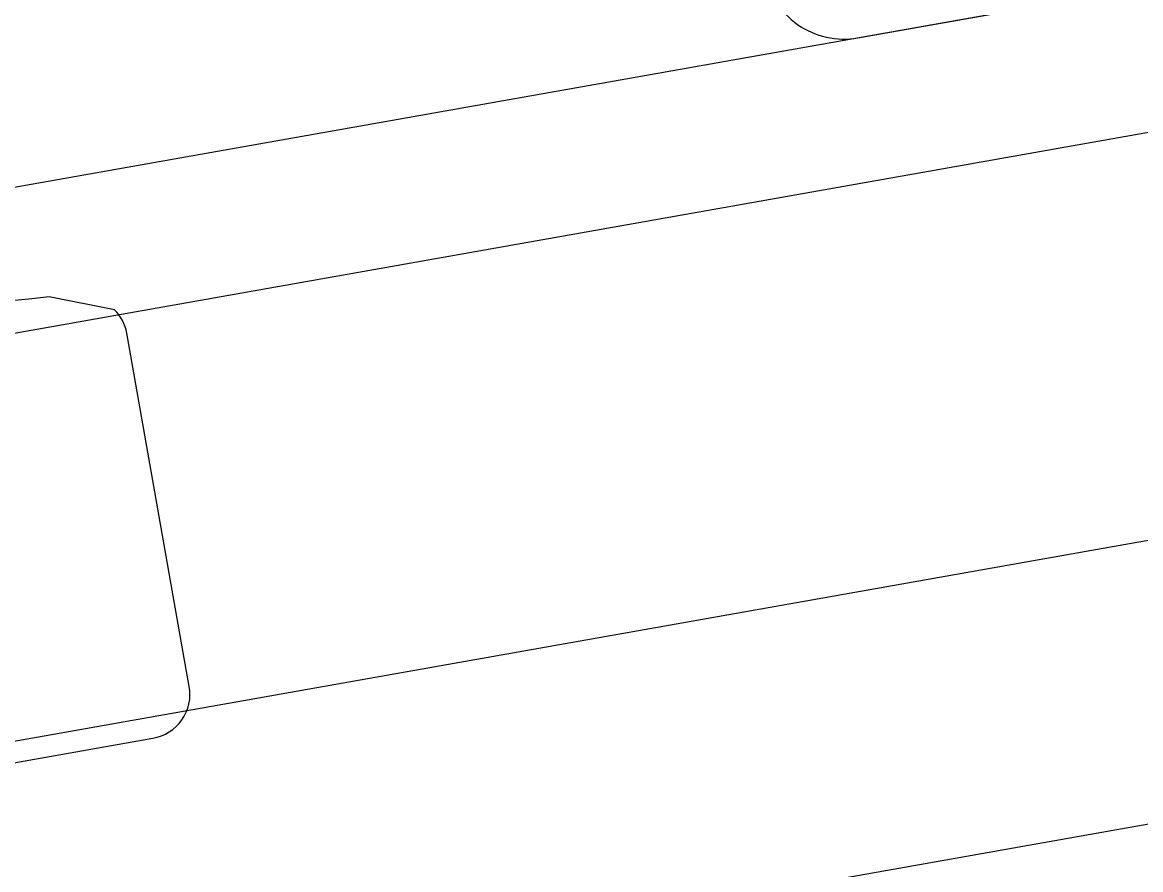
# Model space of a CAD drawing. Header units: millimetres. Extents: x -8417289 to 9420486, y 0 to 166066.
# Drawn here: x 73309.64 to 73317.24, y 105913.45 to 105919.21 of the extents above; entities that cross this region are included whole.
import ezdxf

# ---------------------------------------------------------------- set-up
doc = ezdxf.new("R2010")
doc.units = ezdxf.units.MM
doc.header["$MEASUREMENT"] = 0
doc.layers.add('АР_Размеры', color=175, linetype='Continuous', lineweight=9)
doc.layers.add('АР_Сущ Несущая стена', color=216, linetype='Continuous', lineweight=30)

msp = doc.modelspace()

# ---------------------------------------------------------------- linework, layer by layer
at = {"layer": 'АР_Размеры', "color": 5, "lineweight": 0, "ltscale": 100, "transparency": 33554687}
for points in [[(73308.8972, 105952.1902), (73314.6815, 105919.554, 0.414326), (73315.3175, 105919.1095), (73316.6381, 105919.3436, 0.410627), (73317.0837, 105919.9728), (73316.9655, 105920.6399, 0.492552), (73316.7008, 105920.8406), (73316.2027, 105920.7523, -0.441111), (73315.92, 105920.9499), (73315.652, 105922.804, -0.208057), (73315.9323, 105923.6598, -0.000016), (73317.8599, 105926.4147, -0.439819), (73319.3031, 105926.6705, -0.000016), (73322.0601, 105924.7459, -0.208057), (73322.6175, 105924.0386), (73323.003, 105922.2052, -0.441111), (73322.8055, 105921.9226), (73322.3073, 105921.8343, 0.492552), (73322.1277, 105921.5548), (73322.246, 105920.8877, 0.410627), (73322.8807, 105920.45), (73324.2013, 105920.684, 0.414326), (73324.6458, 105921.3201), (73318.8614, 105953.9562, 0.523933)], [(73308.8972, 105952.1902), (73314.6815, 105919.554, 0.414326), (73315.3175, 105919.1095), (73316.6381, 105919.3436, 0.410627), (73317.0837, 105919.9728), (73316.9655, 105920.6399, 0.492552), (73316.7008, 105920.8406), (73316.2027, 105920.7523, -0.441111), (73315.92, 105920.9499), (73315.652, 105922.804, -0.208057), (73315.9323, 105923.6598, -0.000016), (73317.8599, 105926.4147, -0.439819), (73319.3031, 105926.6705, -0.000016), (73322.0601, 105924.7459, -0.208057), (73322.6175, 105924.0386), (73323.003, 105922.2052, -0.441111), (73322.8055, 105921.9226), (73322.3073, 105921.8343, 0.492552), (73322.1277, 105921.5548), (73322.246, 105920.8877, 0.410627), (73322.8807, 105920.45), (73324.2013, 105920.684, 0.414326), (73324.6458, 105921.3201), (73318.8614, 105953.9562, 0.523933)], [(73308.8972, 105952.1902), (73314.6815, 105919.554, 0.414326), (73315.3175, 105919.1095), (73316.6381, 105919.3436, 0.410627), (73317.0837, 105919.9728), (73316.9655, 105920.6399, 0.492552), (73316.7008, 105920.8406), (73316.2027, 105920.7523, -0.441111), (73315.92, 105920.9499), (73315.652, 105922.804, -0.208057), (73315.9323, 105923.6598, -0.000016), (73317.8599, 105926.4147, -0.439819), (73319.3031, 105926.6705, -0.000016), (73322.0601, 105924.7459, -0.208057), (73322.6175, 105924.0386), (73323.003, 105922.2052, -0.441111), (73322.8055, 105921.9226), (73322.3073, 105921.8343, 0.492552), (73322.1277, 105921.5548), (73322.246, 105920.8877, 0.410627), (73322.8807, 105920.45), (73324.2013, 105920.684, 0.414326), (73324.6458, 105921.3201), (73318.8614, 105953.9562, 0.523933)], [(73308.8972, 105952.1902), (73314.6815, 105919.554, 0.414326), (73315.3175, 105919.1095), (73316.6381, 105919.3436, 0.410627), (73317.0837, 105919.9728), (73316.9655, 105920.6399, 0.492552), (73316.7008, 105920.8406), (73316.2027, 105920.7523, -0.441111), (73315.92, 105920.9499), (73315.652, 105922.804, -0.208057), (73315.9323, 105923.6598, -0.000016), (73317.8599, 105926.4147, -0.439819), (73319.3031, 105926.6705, -0.000016), (73322.0601, 105924.7459, -0.208057), (73322.6175, 105924.0386), (73323.003, 105922.2052, -0.441111), (73322.8055, 105921.9226), (73322.3073, 105921.8343, 0.492552), (73322.1277, 105921.5548), (73322.246, 105920.8877, 0.410627), (73322.8807, 105920.45), (73324.2013, 105920.684, 0.414326), (73324.6458, 105921.3201), (73318.8614, 105953.9562, 0.523933)], [(73308.8972, 105952.1902), (73314.6815, 105919.554, 0.414326), (73315.3175, 105919.1095), (73316.6381, 105919.3436, 0.410627), (73317.0837, 105919.9728), (73316.9655, 105920.6399, 0.492552), (73316.7008, 105920.8406), (73316.2027, 105920.7523, -0.441111), (73315.92, 105920.9499), (73315.652, 105922.804, -0.208057), (73315.9323, 105923.6598, -0.000016), (73317.8599, 105926.4147, -0.439819), (73319.3031, 105926.6705, -0.000016), (73322.0601, 105924.7459, -0.208057), (73322.6175, 105924.0386), (73323.003, 105922.2052, -0.441111), (73322.8055, 105921.9226), (73322.3073, 105921.8343, 0.492552), (73322.1277, 105921.5548), (73322.246, 105920.8877, 0.410627), (73322.8807, 105920.45), (73324.2013, 105920.684, 0.414326), (73324.6458, 105921.3201), (73318.8614, 105953.9562, 0.523933)], [(73308.8972, 105952.1902), (73314.6815, 105919.554, 0.414326), (73315.3175, 105919.1095), (73316.6381, 105919.3436, 0.410627), (73317.0837, 105919.9728), (73316.9655, 105920.6399, 0.492552), (73316.7008, 105920.8406), (73316.2027, 105920.7523, -0.441111), (73315.92, 105920.9499), (73315.652, 105922.804, -0.208057), (73315.9323, 105923.6598, -0.000016), (73317.8599, 105926.4147, -0.439819), (73319.3031, 105926.6705, -0.000016), (73322.0601, 105924.7459, -0.208057), (73322.6175, 105924.0386), (73323.003, 105922.2052, -0.441111), (73322.8055, 105921.9226), (73322.3073, 105921.8343, 0.492552), (73322.1277, 105921.5548), (73322.246, 105920.8877, 0.410627), (73322.8807, 105920.45), (73324.2013, 105920.684, 0.414326), (73324.6458, 105921.3201), (73318.8614, 105953.9562, 0.523933)], [(73308.8972, 105952.1902), (73314.6815, 105919.554, 0.414326), (73315.3175, 105919.1095), (73316.6381, 105919.3436, 0.410627), (73317.0837, 105919.9728), (73316.9655, 105920.6399, 0.492552), (73316.7008, 105920.8406), (73316.2027, 105920.7523, -0.441111), (73315.92, 105920.9499), (73315.652, 105922.804, -0.208057), (73315.9323, 105923.6598, -0.000016), (73317.8599, 105926.4147, -0.439819), (73319.3031, 105926.6705, -0.000016), (73322.0601, 105924.7459, -0.208057), (73322.6175, 105924.0386), (73323.003, 105922.2052, -0.441111), (73322.8055, 105921.9226), (73322.3073, 105921.8343, 0.492552), (73322.1277, 105921.5548), (73322.246, 105920.8877, 0.410627), (73322.8807, 105920.45), (73324.2013, 105920.684, 0.414326), (73324.6458, 105921.3201), (73318.8614, 105953.9562, 0.523933)], [(73308.8972, 105952.1902), (73314.6815, 105919.554, 0.414326), (73315.3175, 105919.1095), (73316.6381, 105919.3436, 0.410627), (73317.0837, 105919.9728), (73316.9655, 105920.6399, 0.492552), (73316.7008, 105920.8406), (73316.2027, 105920.7523, -0.441111), (73315.92, 105920.9499), (73315.652, 105922.804, -0.208057), (73315.9323, 105923.6598, -0.000016), (73317.8599, 105926.4147, -0.439819), (73319.3031, 105926.6705, -0.000016), (73322.0601, 105924.7459, -0.208057), (73322.6175, 105924.0386), (73323.003, 105922.2052, -0.441111), (73322.8055, 105921.9226), (73322.3073, 105921.8343, 0.492552), (73322.1277, 105921.5548), (73322.246, 105920.8877, 0.410627), (73322.8807, 105920.45), (73324.2013, 105920.684, 0.414326), (73324.6458, 105921.3201), (73318.8614, 105953.9562, 0.523933)], [(73308.8972, 105952.1902), (73314.6815, 105919.554, 0.414326), (73315.3175, 105919.1095), (73316.6381, 105919.3436, 0.410627), (73317.0837, 105919.9728), (73316.9655, 105920.6399, 0.492552), (73316.7008, 105920.8406), (73316.2027, 105920.7523, -0.441111), (73315.92, 105920.9499), (73315.652, 105922.804, -0.208057), (73315.9323, 105923.6598, -0.000016), (73317.8599, 105926.4147, -0.439819), (73319.3031, 105926.6705, -0.000016), (73322.0601, 105924.7459, -0.208057), (73322.6175, 105924.0386), (73323.003, 105922.2052, -0.441111), (73322.8055, 105921.9226), (73322.3073, 105921.8343, 0.492552), (73322.1277, 105921.5548), (73322.246, 105920.8877, 0.410627), (73322.8807, 105920.45), (73324.2013, 105920.684, 0.414326), (73324.6458, 105921.3201), (73318.8614, 105953.9562, 0.523933)], [(73308.8972, 105952.1902), (73314.6815, 105919.554, 0.414326), (73315.3175, 105919.1095), (73316.6381, 105919.3436, 0.410627), (73317.0837, 105919.9728), (73316.9655, 105920.6399, 0.492552), (73316.7008, 105920.8406), (73316.2027, 105920.7523, -0.441111), (73315.92, 105920.9499), (73315.652, 105922.804, -0.208057), (73315.9323, 105923.6598, -0.000016), (73317.8599, 105926.4147, -0.439819), (73319.3031, 105926.6705, -0.000016), (73322.0601, 105924.7459, -0.208057), (73322.6175, 105924.0386), (73323.003, 105922.2052, -0.441111), (73322.8055, 105921.9226), (73322.3073, 105921.8343, 0.492552), (73322.1277, 105921.5548), (73322.246, 105920.8877, 0.410627), (73322.8807, 105920.45), (73324.2013, 105920.684, 0.414326), (73324.6458, 105921.3201), (73318.8614, 105953.9562, 0.523933)], [(73308.8972, 105952.1902), (73314.6815, 105919.554, 0.414326), (73315.3175, 105919.1095), (73316.6381, 105919.3436, 0.410627), (73317.0837, 105919.9728), (73316.9655, 105920.6399, 0.492552), (73316.7008, 105920.8406), (73316.2027, 105920.7523, -0.441111), (73315.92, 105920.9499), (73315.652, 105922.804, -0.208057), (73315.9323, 105923.6598, -0.000016), (73317.8599, 105926.4147, -0.439819), (73319.3031, 105926.6705, -0.000016), (73322.0601, 105924.7459, -0.208057), (73322.6175, 105924.0386), (73323.003, 105922.2052, -0.441111), (73322.8055, 105921.9226), (73322.3073, 105921.8343, 0.492552), (73322.1277, 105921.5548), (73322.246, 105920.8877, 0.410627), (73322.8807, 105920.45), (73324.2013, 105920.684, 0.414326), (73324.6458, 105921.3201), (73318.8614, 105953.9562, 0.523933)], [(73308.8972, 105952.1902), (73314.6815, 105919.554, 0.414326), (73315.3175, 105919.1095), (73316.6381, 105919.3436, 0.410627), (73317.0837, 105919.9728), (73316.9655, 105920.6399, 0.492552), (73316.7008, 105920.8406), (73316.2027, 105920.7523, -0.441111), (73315.92, 105920.9499), (73315.652, 105922.804, -0.208057), (73315.9323, 105923.6598, -0.000016), (73317.8599, 105926.4147, -0.439819), (73319.3031, 105926.6705, -0.000016), (73322.0601, 105924.7459, -0.208057), (73322.6175, 105924.0386), (73323.003, 105922.2052, -0.441111), (73322.8055, 105921.9226), (73322.3073, 105921.8343, 0.492552), (73322.1277, 105921.5548), (73322.246, 105920.8877, 0.410627), (73322.8807, 105920.45), (73324.2013, 105920.684, 0.414326), (73324.6458, 105921.3201), (73318.8614, 105953.9562, 0.523933)], [(73308.8972, 105952.1902), (73314.6815, 105919.554, 0.414326), (73315.3175, 105919.1095), (73316.6381, 105919.3436, 0.410627), (73317.0837, 105919.9728), (73316.9655, 105920.6399, 0.492552), (73316.7008, 105920.8406), (73316.2027, 105920.7523, -0.441111), (73315.92, 105920.9499), (73315.652, 105922.804, -0.208057), (73315.9323, 105923.6598, -0.000016), (73317.8599, 105926.4147, -0.439819), (73319.3031, 105926.6705, -0.000016), (73322.0601, 105924.7459, -0.208057), (73322.6175, 105924.0386), (73323.003, 105922.2052, -0.441111), (73322.8055, 105921.9226), (73322.3073, 105921.8343, 0.492552), (73322.1277, 105921.5548), (73322.246, 105920.8877, 0.410627), (73322.8807, 105920.45), (73324.2013, 105920.684, 0.414326), (73324.6458, 105921.3201), (73318.8614, 105953.9562, 0.523933)], [(73308.8972, 105952.1902), (73314.6815, 105919.554, 0.414326), (73315.3175, 105919.1095), (73316.6381, 105919.3436, 0.410627), (73317.0837, 105919.9728), (73316.9655, 105920.6399, 0.492552), (73316.7008, 105920.8406), (73316.2027, 105920.7523, -0.441111), (73315.92, 105920.9499), (73315.652, 105922.804, -0.208057), (73315.9323, 105923.6598, -0.000016), (73317.8599, 105926.4147, -0.439819), (73319.3031, 105926.6705, -0.000016), (73322.0601, 105924.7459, -0.208057), (73322.6175, 105924.0386), (73323.003, 105922.2052, -0.441111), (73322.8055, 105921.9226), (73322.3073, 105921.8343, 0.492552), (73322.1277, 105921.5548), (73322.246, 105920.8877, 0.410627), (73322.8807, 105920.45), (73324.2013, 105920.684, 0.414326), (73324.6458, 105921.3201), (73318.8614, 105953.9562, 0.523933)], [(73308.8972, 105952.1902), (73314.6815, 105919.554, 0.414326), (73315.3175, 105919.1095), (73316.6381, 105919.3436, 0.410627), (73317.0837, 105919.9728), (73316.9655, 105920.6399, 0.492552), (73316.7008, 105920.8406), (73316.2027, 105920.7523, -0.441111), (73315.92, 105920.9499), (73315.652, 105922.804, -0.208057), (73315.9323, 105923.6598, -0.000016), (73317.8599, 105926.4147, -0.439819), (73319.3031, 105926.6705, -0.000016), (73322.0601, 105924.7459, -0.208057), (73322.6175, 105924.0386), (73323.003, 105922.2052, -0.441111), (73322.8055, 105921.9226), (73322.3073, 105921.8343, 0.492552), (73322.1277, 105921.5548), (73322.246, 105920.8877, 0.410627), (73322.8807, 105920.45), (73324.2013, 105920.684, 0.414326), (73324.6458, 105921.3201), (73318.8614, 105953.9562, 0.523933)], [(73308.8972, 105952.1902), (73314.6815, 105919.554, 0.414326), (73315.3175, 105919.1095), (73316.6381, 105919.3436, 0.410627), (73317.0837, 105919.9728), (73316.9655, 105920.6399, 0.492552), (73316.7008, 105920.8406), (73316.2027, 105920.7523, -0.441111), (73315.92, 105920.9499), (73315.652, 105922.804, -0.208057), (73315.9323, 105923.6598, -0.000016), (73317.8599, 105926.4147, -0.439819), (73319.3031, 105926.6705, -0.000016), (73322.0601, 105924.7459, -0.208057), (73322.6175, 105924.0386), (73323.003, 105922.2052, -0.441111), (73322.8055, 105921.9226), (73322.3073, 105921.8343, 0.492552), (73322.1277, 105921.5548), (73322.246, 105920.8877, 0.410627), (73322.8807, 105920.45), (73324.2013, 105920.684, 0.414326), (73324.6458, 105921.3201), (73318.8614, 105953.9562, 0.523933)], [(73308.8972, 105952.1902), (73314.6815, 105919.554, 0.414326), (73315.3175, 105919.1095), (73316.6381, 105919.3436, 0.410627), (73317.0837, 105919.9728), (73316.9655, 105920.6399, 0.492552), (73316.7008, 105920.8406), (73316.2027, 105920.7523, -0.441111), (73315.92, 105920.9499), (73315.652, 105922.804, -0.208057), (73315.9323, 105923.6598, -0.000016), (73317.8599, 105926.4147, -0.439819), (73319.3031, 105926.6705, -0.000016), (73322.0601, 105924.7459, -0.208057), (73322.6175, 105924.0386), (73323.003, 105922.2052, -0.441111), (73322.8055, 105921.9226), (73322.3073, 105921.8343, 0.492552), (73322.1277, 105921.5548), (73322.246, 105920.8877, 0.410627), (73322.8807, 105920.45), (73324.2013, 105920.684, 0.414326), (73324.6458, 105921.3201), (73318.8614, 105953.9562, 0.523933)], [(73308.8972, 105952.1902), (73314.6815, 105919.554, 0.414326), (73315.3175, 105919.1095), (73316.6381, 105919.3436, 0.410627), (73317.0837, 105919.9728), (73316.9655, 105920.6399, 0.492552), (73316.7008, 105920.8406), (73316.2027, 105920.7523, -0.441111), (73315.92, 105920.9499), (73315.652, 105922.804, -0.208057), (73315.9323, 105923.6598, -0.000016), (73317.8599, 105926.4147, -0.439819), (73319.3031, 105926.6705, -0.000016), (73322.0601, 105924.7459, -0.208057), (73322.6175, 105924.0386), (73323.003, 105922.2052, -0.441111), (73322.8055, 105921.9226), (73322.3073, 105921.8343, 0.492552), (73322.1277, 105921.5548), (73322.246, 105920.8877, 0.410627), (73322.8807, 105920.45), (73324.2013, 105920.684, 0.414326), (73324.6458, 105921.3201), (73318.8614, 105953.9562, 0.523933)], [(73308.8972, 105952.1902), (73314.6815, 105919.554, 0.414326), (73315.3175, 105919.1095), (73316.6381, 105919.3436, 0.410627), (73317.0837, 105919.9728), (73316.9655, 105920.6399, 0.492552), (73316.7008, 105920.8406), (73316.2027, 105920.7523, -0.441111), (73315.92, 105920.9499), (73315.652, 105922.804, -0.208057), (73315.9323, 105923.6598, -0.000016), (73317.8599, 105926.4147, -0.439819), (73319.3031, 105926.6705, -0.000016), (73322.0601, 105924.7459, -0.208057), (73322.6175, 105924.0386), (73323.003, 105922.2052, -0.441111), (73322.8055, 105921.9226), (73322.3073, 105921.8343, 0.492552), (73322.1277, 105921.5548), (73322.246, 105920.8877, 0.410627), (73322.8807, 105920.45), (73324.2013, 105920.684, 0.414326), (73324.6458, 105921.3201), (73318.8614, 105953.9562, 0.523933)], [(73308.8972, 105952.1902), (73314.6815, 105919.554, 0.414326), (73315.3175, 105919.1095), (73316.6381, 105919.3436, 0.410627), (73317.0837, 105919.9728), (73316.9655, 105920.6399, 0.492552), (73316.7008, 105920.8406), (73316.2027, 105920.7523, -0.441111), (73315.92, 105920.9499), (73315.652, 105922.804, -0.208057), (73315.9323, 105923.6598, -0.000016), (73317.8599, 105926.4147, -0.439819), (73319.3031, 105926.6705, -0.000016), (73322.0601, 105924.7459, -0.208057), (73322.6175, 105924.0386), (73323.003, 105922.2052, -0.441111), (73322.8055, 105921.9226), (73322.3073, 105921.8343, 0.492552), (73322.1277, 105921.5548), (73322.246, 105920.8877, 0.410627), (73322.8807, 105920.45), (73324.2013, 105920.684, 0.414326), (73324.6458, 105921.3201), (73318.8614, 105953.9562, 0.523933)], [(73308.8972, 105952.1902), (73314.6815, 105919.554, 0.414326), (73315.3175, 105919.1095), (73316.6381, 105919.3436, 0.410627), (73317.0837, 105919.9728), (73316.9655, 105920.6399, 0.492552), (73316.7008, 105920.8406), (73316.2027, 105920.7523, -0.441111), (73315.92, 105920.9499), (73315.652, 105922.804, -0.208057), (73315.9323, 105923.6598, -0.000016), (73317.8599, 105926.4147, -0.439819), (73319.3031, 105926.6705, -0.000016), (73322.0601, 105924.7459, -0.208057), (73322.6175, 105924.0386), (73323.003, 105922.2052, -0.441111), (73322.8055, 105921.9226), (73322.3073, 105921.8343, 0.492552), (73322.1277, 105921.5548), (73322.246, 105920.8877, 0.410627), (73322.8807, 105920.45), (73324.2013, 105920.684, 0.414326), (73324.6458, 105921.3201), (73318.8614, 105953.9562, 0.523933)], [(73350.4006, 105911.131), (73351.2941, 105915.8708, 0.249629), (73351.1481, 105916.3653), (73350.2576, 105917.198, -0.267349), (73349.998, 105918.1992), (73350.8292, 105921.1945, 0.551224), (73350.4822, 105921.5755), (73347.1207, 105920.9797), (73346.6056, 105920.3931), (73346.7119, 105919.7929), (73347.7924, 105919.9844), (73348.069, 105918.4237, -0.414326), (73347.2294, 105917.2223), (73340.6266, 105916.0521, -0.414362), (73340.2732, 105916.299), (73339.8689, 105918.58), (73340.8294, 105918.7502), (73340.723, 105919.3505), (73340.1577, 105919.7456), (73300.5355, 105912.7231)], [(73350.4006, 105911.131), (73351.2941, 105915.8708, 0.249629), (73351.1481, 105916.3653), (73350.2576, 105917.198, -0.267349), (73349.998, 105918.1992), (73350.8292, 105921.1945, 0.551224), (73350.4822, 105921.5755), (73347.1207, 105920.9797), (73346.6056, 105920.3931), (73346.7119, 105919.7929), (73347.7924, 105919.9844), (73348.069, 105918.4237, -0.414326), (73347.2294, 105917.2223), (73340.6266, 105916.0521, -0.414362), (73340.2732, 105916.299), (73339.8689, 105918.58), (73340.8294, 105918.7502), (73340.723, 105919.3505), (73340.1577, 105919.7456), (73300.5355, 105912.7231)], [(73350.4006, 105911.131), (73351.2941, 105915.8708, 0.249629), (73351.1481, 105916.3653), (73350.2576, 105917.198, -0.267349), (73349.998, 105918.1992), (73350.8292, 105921.1945, 0.551224), (73350.4822, 105921.5755), (73347.1207, 105920.9797), (73346.6056, 105920.3931), (73346.7119, 105919.7929), (73347.7924, 105919.9844), (73348.069, 105918.4237, -0.414326), (73347.2294, 105917.2223), (73340.6266, 105916.0521, -0.414362), (73340.2732, 105916.299), (73339.8689, 105918.58), (73340.8294, 105918.7502), (73340.723, 105919.3505), (73340.1577, 105919.7456), (73300.5355, 105912.7231)], [(73350.4006, 105911.131), (73351.2941, 105915.8708, 0.249629), (73351.1481, 105916.3653), (73350.2576, 105917.198, -0.267349), (73349.998, 105918.1992), (73350.8292, 105921.1945, 0.551224), (73350.4822, 105921.5755), (73347.1207, 105920.9797), (73346.6056, 105920.3931), (73346.7119, 105919.7929), (73347.7924, 105919.9844), (73348.069, 105918.4237, -0.414326), (73347.2294, 105917.2223), (73340.6266, 105916.0521, -0.414362), (73340.2732, 105916.299), (73339.8689, 105918.58), (73340.8294, 105918.7502), (73340.723, 105919.3505), (73340.1577, 105919.7456), (73300.5355, 105912.7231)], [(73350.4006, 105911.131), (73351.2941, 105915.8708, 0.249629), (73351.1481, 105916.3653), (73350.2576, 105917.198, -0.267349), (73349.998, 105918.1992), (73350.8292, 105921.1945, 0.551224), (73350.4822, 105921.5755), (73347.1207, 105920.9797), (73346.6056, 105920.3931), (73346.7119, 105919.7929), (73347.7924, 105919.9844), (73348.069, 105918.4237, -0.414326), (73347.2294, 105917.2223), (73340.6266, 105916.0521, -0.414362), (73340.2732, 105916.299), (73339.8689, 105918.58), (73340.8294, 105918.7502), (73340.723, 105919.3505), (73340.1577, 105919.7456), (73300.5355, 105912.7231)], [(73350.4006, 105911.131), (73351.2941, 105915.8708, 0.249629), (73351.1481, 105916.3653), (73350.2576, 105917.198, -0.267349), (73349.998, 105918.1992), (73350.8292, 105921.1945, 0.551224), (73350.4822, 105921.5755), (73347.1207, 105920.9797), (73346.6056, 105920.3931), (73346.7119, 105919.7929), (73347.7924, 105919.9844), (73348.069, 105918.4237, -0.414326), (73347.2294, 105917.2223), (73340.6266, 105916.0521, -0.414362), (73340.2732, 105916.299), (73339.8689, 105918.58), (73340.8294, 105918.7502), (73340.723, 105919.3505), (73340.1577, 105919.7456), (73300.5355, 105912.7231)], [(73350.4006, 105911.131), (73351.2941, 105915.8708, 0.249629), (73351.1481, 105916.3653), (73350.2576, 105917.198, -0.267349), (73349.998, 105918.1992), (73350.8292, 105921.1945, 0.551224), (73350.4822, 105921.5755), (73347.1207, 105920.9797), (73346.6056, 105920.3931), (73346.7119, 105919.7929), (73347.7924, 105919.9844), (73348.069, 105918.4237, -0.414326), (73347.2294, 105917.2223), (73340.6266, 105916.0521, -0.414362), (73340.2732, 105916.299), (73339.8689, 105918.58), (73340.8294, 105918.7502), (73340.723, 105919.3505), (73340.1577, 105919.7456), (73300.5355, 105912.7231)], [(73350.4006, 105911.131), (73351.2941, 105915.8708, 0.249629), (73351.1481, 105916.3653), (73350.2576, 105917.198, -0.267349), (73349.998, 105918.1992), (73350.8292, 105921.1945, 0.551224), (73350.4822, 105921.5755), (73347.1207, 105920.9797), (73346.6056, 105920.3931), (73346.7119, 105919.7929), (73347.7924, 105919.9844), (73348.069, 105918.4237, -0.414326), (73347.2294, 105917.2223), (73340.6266, 105916.0521, -0.414362), (73340.2732, 105916.299), (73339.8689, 105918.58), (73340.8294, 105918.7502), (73340.723, 105919.3505), (73340.1577, 105919.7456), (73300.5355, 105912.7231)], [(73350.4006, 105911.131), (73351.2941, 105915.8708, 0.249629), (73351.1481, 105916.3653), (73350.2576, 105917.198, -0.267349), (73349.998, 105918.1992), (73350.8292, 105921.1945, 0.551224), (73350.4822, 105921.5755), (73347.1207, 105920.9797), (73346.6056, 105920.3931), (73346.7119, 105919.7929), (73347.7924, 105919.9844), (73348.069, 105918.4237, -0.414326), (73347.2294, 105917.2223), (73340.6266, 105916.0521, -0.414362), (73340.2732, 105916.299), (73339.8689, 105918.58), (73340.8294, 105918.7502), (73340.723, 105919.3505), (73340.1577, 105919.7456), (73300.5355, 105912.7231)], [(73350.4006, 105911.131), (73351.2941, 105915.8708, 0.249629), (73351.1481, 105916.3653), (73350.2576, 105917.198, -0.267349), (73349.998, 105918.1992), (73350.8292, 105921.1945, 0.551224), (73350.4822, 105921.5755), (73347.1207, 105920.9797), (73346.6056, 105920.3931), (73346.7119, 105919.7929), (73347.7924, 105919.9844), (73348.069, 105918.4237, -0.414326), (73347.2294, 105917.2223), (73340.6266, 105916.0521, -0.414362), (73340.2732, 105916.299), (73339.8689, 105918.58), (73340.8294, 105918.7502), (73340.723, 105919.3505), (73340.1577, 105919.7456), (73300.5355, 105912.7231)], [(73350.4006, 105911.131), (73351.2941, 105915.8708, 0.249629), (73351.1481, 105916.3653), (73350.2576, 105917.198, -0.267349), (73349.998, 105918.1992), (73350.8292, 105921.1945, 0.551224), (73350.4822, 105921.5755), (73347.1207, 105920.9797), (73346.6056, 105920.3931), (73346.7119, 105919.7929), (73347.7924, 105919.9844), (73348.069, 105918.4237, -0.414326), (73347.2294, 105917.2223), (73340.6266, 105916.0521, -0.414362), (73340.2732, 105916.299), (73339.8689, 105918.58), (73340.8294, 105918.7502), (73340.723, 105919.3505), (73340.1577, 105919.7456), (73300.5355, 105912.7231)], [(73350.4006, 105911.131), (73351.2941, 105915.8708, 0.249629), (73351.1481, 105916.3653), (73350.2576, 105917.198, -0.267349), (73349.998, 105918.1992), (73350.8292, 105921.1945, 0.551224), (73350.4822, 105921.5755), (73347.1207, 105920.9797), (73346.6056, 105920.3931), (73346.7119, 105919.7929), (73347.7924, 105919.9844), (73348.069, 105918.4237, -0.414326), (73347.2294, 105917.2223), (73340.6266, 105916.0521, -0.414362), (73340.2732, 105916.299), (73339.8689, 105918.58), (73340.8294, 105918.7502), (73340.723, 105919.3505), (73340.1577, 105919.7456), (73300.5355, 105912.7231)], [(73350.4006, 105911.131), (73351.2941, 105915.8708, 0.249629), (73351.1481, 105916.3653), (73350.2576, 105917.198, -0.267349), (73349.998, 105918.1992), (73350.8292, 105921.1945, 0.551224), (73350.4822, 105921.5755), (73347.1207, 105920.9797), (73346.6056, 105920.3931), (73346.7119, 105919.7929), (73347.7924, 105919.9844), (73348.069, 105918.4237, -0.414326), (73347.2294, 105917.2223), (73340.6266, 105916.0521, -0.414362), (73340.2732, 105916.299), (73339.8689, 105918.58), (73340.8294, 105918.7502), (73340.723, 105919.3505), (73340.1577, 105919.7456), (73300.5355, 105912.7231)], [(73350.4006, 105911.131), (73351.2941, 105915.8708, 0.249629), (73351.1481, 105916.3653), (73350.2576, 105917.198, -0.267349), (73349.998, 105918.1992), (73350.8292, 105921.1945, 0.551224), (73350.4822, 105921.5755), (73347.1207, 105920.9797), (73346.6056, 105920.3931), (73346.7119, 105919.7929), (73347.7924, 105919.9844), (73348.069, 105918.4237, -0.414326), (73347.2294, 105917.2223), (73340.6266, 105916.0521, -0.414362), (73340.2732, 105916.299), (73339.8689, 105918.58), (73340.8294, 105918.7502), (73340.723, 105919.3505), (73340.1577, 105919.7456), (73300.5355, 105912.7231)], [(73350.4006, 105911.131), (73351.2941, 105915.8708, 0.249629), (73351.1481, 105916.3653), (73350.2576, 105917.198, -0.267349), (73349.998, 105918.1992), (73350.8292, 105921.1945, 0.551224), (73350.4822, 105921.5755), (73347.1207, 105920.9797), (73346.6056, 105920.3931), (73346.7119, 105919.7929), (73347.7924, 105919.9844), (73348.069, 105918.4237, -0.414326), (73347.2294, 105917.2223), (73340.6266, 105916.0521, -0.414362), (73340.2732, 105916.299), (73339.8689, 105918.58), (73340.8294, 105918.7502), (73340.723, 105919.3505), (73340.1577, 105919.7456), (73300.5355, 105912.7231)], [(73350.4006, 105911.131), (73351.2941, 105915.8708, 0.249629), (73351.1481, 105916.3653), (73350.2576, 105917.198, -0.267349), (73349.998, 105918.1992), (73350.8292, 105921.1945, 0.551224), (73350.4822, 105921.5755), (73347.1207, 105920.9797), (73346.6056, 105920.3931), (73346.7119, 105919.7929), (73347.7924, 105919.9844), (73348.069, 105918.4237, -0.414326), (73347.2294, 105917.2223), (73340.6266, 105916.0521, -0.414362), (73340.2732, 105916.299), (73339.8689, 105918.58), (73340.8294, 105918.7502), (73340.723, 105919.3505), (73340.1577, 105919.7456), (73300.5355, 105912.7231)], [(73350.4006, 105911.131), (73351.2941, 105915.8708, 0.249629), (73351.1481, 105916.3653), (73350.2576, 105917.198, -0.267349), (73349.998, 105918.1992), (73350.8292, 105921.1945, 0.551224), (73350.4822, 105921.5755), (73347.1207, 105920.9797), (73346.6056, 105920.3931), (73346.7119, 105919.7929), (73347.7924, 105919.9844), (73348.069, 105918.4237, -0.414326), (73347.2294, 105917.2223), (73340.6266, 105916.0521, -0.414362), (73340.2732, 105916.299), (73339.8689, 105918.58), (73340.8294, 105918.7502), (73340.723, 105919.3505), (73340.1577, 105919.7456), (73300.5355, 105912.7231)], [(73350.4006, 105911.131), (73351.2941, 105915.8708, 0.249629), (73351.1481, 105916.3653), (73350.2576, 105917.198, -0.267349), (73349.998, 105918.1992), (73350.8292, 105921.1945, 0.551224), (73350.4822, 105921.5755), (73347.1207, 105920.9797), (73346.6056, 105920.3931), (73346.7119, 105919.7929), (73347.7924, 105919.9844), (73348.069, 105918.4237, -0.414326), (73347.2294, 105917.2223), (73340.6266, 105916.0521, -0.414362), (73340.2732, 105916.299), (73339.8689, 105918.58), (73340.8294, 105918.7502), (73340.723, 105919.3505), (73340.1577, 105919.7456), (73300.5355, 105912.7231)], [(73350.4006, 105911.131), (73351.2941, 105915.8708, 0.249629), (73351.1481, 105916.3653), (73350.2576, 105917.198, -0.267349), (73349.998, 105918.1992), (73350.8292, 105921.1945, 0.551224), (73350.4822, 105921.5755), (73347.1207, 105920.9797), (73346.6056, 105920.3931), (73346.7119, 105919.7929), (73347.7924, 105919.9844), (73348.069, 105918.4237, -0.414326), (73347.2294, 105917.2223), (73340.6266, 105916.0521, -0.414362), (73340.2732, 105916.299), (73339.8689, 105918.58), (73340.8294, 105918.7502), (73340.723, 105919.3505), (73340.1577, 105919.7456), (73300.5355, 105912.7231)], [(73350.4006, 105911.131), (73351.2941, 105915.8708, 0.249629), (73351.1481, 105916.3653), (73350.2576, 105917.198, -0.267349), (73349.998, 105918.1992), (73350.8292, 105921.1945, 0.551224), (73350.4822, 105921.5755), (73347.1207, 105920.9797), (73346.6056, 105920.3931), (73346.7119, 105919.7929), (73347.7924, 105919.9844), (73348.069, 105918.4237, -0.414326), (73347.2294, 105917.2223), (73340.6266, 105916.0521, -0.414362), (73340.2732, 105916.299), (73339.8689, 105918.58), (73340.8294, 105918.7502), (73340.723, 105919.3505), (73340.1577, 105919.7456), (73300.5355, 105912.7231)], [(73350.4006, 105911.131), (73351.2941, 105915.8708, 0.249629), (73351.1481, 105916.3653), (73350.2576, 105917.198, -0.267349), (73349.998, 105918.1992), (73350.8292, 105921.1945, 0.551224), (73350.4822, 105921.5755), (73347.1207, 105920.9797), (73346.6056, 105920.3931), (73346.7119, 105919.7929), (73347.7924, 105919.9844), (73348.069, 105918.4237, -0.414326), (73347.2294, 105917.2223), (73340.6266, 105916.0521, -0.414362), (73340.2732, 105916.299), (73339.8689, 105918.58), (73340.8294, 105918.7502), (73340.723, 105919.3505), (73340.1577, 105919.7456), (73300.5355, 105912.7231)], [(73301.3511, 105912.7203), (73310.5246, 105914.3462, 0.414362), (73310.7715, 105914.6995), (73310.346, 105917.1006, 0.151171), (73310.2637, 105917.2606), (73309.818, 105917.3477, 0.035408), (73302.4299, 105916.0382), (73302.0773, 105915.2328, -0.527868), (73301.5818, 105915.145), (73300.9739, 105915.7802, 0.527868), (73300.4783, 105915.6923), (73300.0057, 105914.8656, -0.527868), (73299.5101, 105914.7778), (73298.9023, 105915.413, 0.527868), (73298.4067, 105915.3252), (73298.0542, 105914.5197, -0.527868), (73297.5586, 105914.4319), (73296.9507, 105915.0671, 0.527868), (73296.4551, 105914.9793), (73296.1026, 105914.1738, -0.527868), (73295.607, 105914.086), (73294.8791, 105914.6999, 0.527868), (73294.3835, 105914.6121)], [(73301.3511, 105912.7203), (73310.5246, 105914.3462, 0.414362), (73310.7715, 105914.6995), (73310.346, 105917.1006, 0.151171), (73310.2637, 105917.2606), (73309.818, 105917.3477, 0.035408), (73302.4299, 105916.0382), (73302.0773, 105915.2328, -0.527868), (73301.5818, 105915.145), (73300.9739, 105915.7802, 0.527868), (73300.4783, 105915.6923), (73300.0057, 105914.8656, -0.527868), (73299.5101, 105914.7778), (73298.9023, 105915.413, 0.527868), (73298.4067, 105915.3252), (73298.0542, 105914.5197, -0.527868), (73297.5586, 105914.4319), (73296.9507, 105915.0671, 0.527868), (73296.4551, 105914.9793), (73296.1026, 105914.1738, -0.527868), (73295.607, 105914.086), (73294.8791, 105914.6999, 0.527868), (73294.3835, 105914.6121)], [(73301.3511, 105912.7203), (73310.5246, 105914.3462, 0.414362), (73310.7715, 105914.6995), (73310.346, 105917.1006, 0.151171), (73310.2637, 105917.2606), (73309.818, 105917.3477, 0.035408), (73302.4299, 105916.0382), (73302.0773, 105915.2328, -0.527868), (73301.5818, 105915.145), (73300.9739, 105915.7802, 0.527868), (73300.4783, 105915.6923), (73300.0057, 105914.8656, -0.527868), (73299.5101, 105914.7778), (73298.9023, 105915.413, 0.527868), (73298.4067, 105915.3252), (73298.0542, 105914.5197, -0.527868), (73297.5586, 105914.4319), (73296.9507, 105915.0671, 0.527868), (73296.4551, 105914.9793), (73296.1026, 105914.1738, -0.527868), (73295.607, 105914.086), (73294.8791, 105914.6999, 0.527868), (73294.3835, 105914.6121)], [(73301.3511, 105912.7203), (73310.5246, 105914.3462, 0.414362), (73310.7715, 105914.6995), (73310.346, 105917.1006, 0.151171), (73310.2637, 105917.2606), (73309.818, 105917.3477, 0.035408), (73302.4299, 105916.0382), (73302.0773, 105915.2328, -0.527868), (73301.5818, 105915.145), (73300.9739, 105915.7802, 0.527868), (73300.4783, 105915.6923), (73300.0057, 105914.8656, -0.527868), (73299.5101, 105914.7778), (73298.9023, 105915.413, 0.527868), (73298.4067, 105915.3252), (73298.0542, 105914.5197, -0.527868), (73297.5586, 105914.4319), (73296.9507, 105915.0671, 0.527868), (73296.4551, 105914.9793), (73296.1026, 105914.1738, -0.527868), (73295.607, 105914.086), (73294.8791, 105914.6999, 0.527868), (73294.3835, 105914.6121)], [(73301.3511, 105912.7203), (73310.5246, 105914.3462, 0.414362), (73310.7715, 105914.6995), (73310.346, 105917.1006, 0.151171), (73310.2637, 105917.2606), (73309.818, 105917.3477, 0.035408), (73302.4299, 105916.0382), (73302.0773, 105915.2328, -0.527868), (73301.5818, 105915.145), (73300.9739, 105915.7802, 0.527868), (73300.4783, 105915.6923), (73300.0057, 105914.8656, -0.527868), (73299.5101, 105914.7778), (73298.9023, 105915.413, 0.527868), (73298.4067, 105915.3252), (73298.0542, 105914.5197, -0.527868), (73297.5586, 105914.4319), (73296.9507, 105915.0671, 0.527868), (73296.4551, 105914.9793), (73296.1026, 105914.1738, -0.527868), (73295.607, 105914.086), (73294.8791, 105914.6999, 0.527868), (73294.3835, 105914.6121)], [(73301.3511, 105912.7203), (73310.5246, 105914.3462, 0.414362), (73310.7715, 105914.6995), (73310.346, 105917.1006, 0.151171), (73310.2637, 105917.2606), (73309.818, 105917.3477, 0.035408), (73302.4299, 105916.0382), (73302.0773, 105915.2328, -0.527868), (73301.5818, 105915.145), (73300.9739, 105915.7802, 0.527868), (73300.4783, 105915.6923), (73300.0057, 105914.8656, -0.527868), (73299.5101, 105914.7778), (73298.9023, 105915.413, 0.527868), (73298.4067, 105915.3252), (73298.0542, 105914.5197, -0.527868), (73297.5586, 105914.4319), (73296.9507, 105915.0671, 0.527868), (73296.4551, 105914.9793), (73296.1026, 105914.1738, -0.527868), (73295.607, 105914.086), (73294.8791, 105914.6999, 0.527868), (73294.3835, 105914.6121)], [(73301.3511, 105912.7203), (73310.5246, 105914.3462, 0.414362), (73310.7715, 105914.6995), (73310.346, 105917.1006, 0.151171), (73310.2637, 105917.2606), (73309.818, 105917.3477, 0.035408), (73302.4299, 105916.0382), (73302.0773, 105915.2328, -0.527868), (73301.5818, 105915.145), (73300.9739, 105915.7802, 0.527868), (73300.4783, 105915.6923), (73300.0057, 105914.8656, -0.527868), (73299.5101, 105914.7778), (73298.9023, 105915.413, 0.527868), (73298.4067, 105915.3252), (73298.0542, 105914.5197, -0.527868), (73297.5586, 105914.4319), (73296.9507, 105915.0671, 0.527868), (73296.4551, 105914.9793), (73296.1026, 105914.1738, -0.527868), (73295.607, 105914.086), (73294.8791, 105914.6999, 0.527868), (73294.3835, 105914.6121)], [(73301.3511, 105912.7203), (73310.5246, 105914.3462, 0.414362), (73310.7715, 105914.6995), (73310.346, 105917.1006, 0.151171), (73310.2637, 105917.2606), (73309.818, 105917.3477, 0.035408), (73302.4299, 105916.0382), (73302.0773, 105915.2328, -0.527868), (73301.5818, 105915.145), (73300.9739, 105915.7802, 0.527868), (73300.4783, 105915.6923), (73300.0057, 105914.8656, -0.527868), (73299.5101, 105914.7778), (73298.9023, 105915.413, 0.527868), (73298.4067, 105915.3252), (73298.0542, 105914.5197, -0.527868), (73297.5586, 105914.4319), (73296.9507, 105915.0671, 0.527868), (73296.4551, 105914.9793), (73296.1026, 105914.1738, -0.527868), (73295.607, 105914.086), (73294.8791, 105914.6999, 0.527868), (73294.3835, 105914.6121)], [(73301.3511, 105912.7203), (73310.5246, 105914.3462, 0.414362), (73310.7715, 105914.6995), (73310.346, 105917.1006, 0.151171), (73310.2637, 105917.2606), (73309.818, 105917.3477, 0.035408), (73302.4299, 105916.0382), (73302.0773, 105915.2328, -0.527868), (73301.5818, 105915.145), (73300.9739, 105915.7802, 0.527868), (73300.4783, 105915.6923), (73300.0057, 105914.8656, -0.527868), (73299.5101, 105914.7778), (73298.9023, 105915.413, 0.527868), (73298.4067, 105915.3252), (73298.0542, 105914.5197, -0.527868), (73297.5586, 105914.4319), (73296.9507, 105915.0671, 0.527868), (73296.4551, 105914.9793), (73296.1026, 105914.1738, -0.527868), (73295.607, 105914.086), (73294.8791, 105914.6999, 0.527868), (73294.3835, 105914.6121)], [(73301.3511, 105912.7203), (73310.5246, 105914.3462, 0.414362), (73310.7715, 105914.6995), (73310.346, 105917.1006, 0.151171), (73310.2637, 105917.2606), (73309.818, 105917.3477, 0.035408), (73302.4299, 105916.0382), (73302.0773, 105915.2328, -0.527868), (73301.5818, 105915.145), (73300.9739, 105915.7802, 0.527868), (73300.4783, 105915.6923), (73300.0057, 105914.8656, -0.527868), (73299.5101, 105914.7778), (73298.9023, 105915.413, 0.527868), (73298.4067, 105915.3252), (73298.0542, 105914.5197, -0.527868), (73297.5586, 105914.4319), (73296.9507, 105915.0671, 0.527868), (73296.4551, 105914.9793), (73296.1026, 105914.1738, -0.527868), (73295.607, 105914.086), (73294.8791, 105914.6999, 0.527868), (73294.3835, 105914.6121)], [(73301.3511, 105912.7203), (73310.5246, 105914.3462, 0.414362), (73310.7715, 105914.6995), (73310.346, 105917.1006, 0.151171), (73310.2637, 105917.2606), (73309.818, 105917.3477, 0.035408), (73302.4299, 105916.0382), (73302.0773, 105915.2328, -0.527868), (73301.5818, 105915.145), (73300.9739, 105915.7802, 0.527868), (73300.4783, 105915.6923), (73300.0057, 105914.8656, -0.527868), (73299.5101, 105914.7778), (73298.9023, 105915.413, 0.527868), (73298.4067, 105915.3252), (73298.0542, 105914.5197, -0.527868), (73297.5586, 105914.4319), (73296.9507, 105915.0671, 0.527868), (73296.4551, 105914.9793), (73296.1026, 105914.1738, -0.527868), (73295.607, 105914.086), (73294.8791, 105914.6999, 0.527868), (73294.3835, 105914.6121)], [(73301.3511, 105912.7203), (73310.5246, 105914.3462, 0.414362), (73310.7715, 105914.6995), (73310.346, 105917.1006, 0.151171), (73310.2637, 105917.2606), (73309.818, 105917.3477, 0.035408), (73302.4299, 105916.0382), (73302.0773, 105915.2328, -0.527868), (73301.5818, 105915.145), (73300.9739, 105915.7802, 0.527868), (73300.4783, 105915.6923), (73300.0057, 105914.8656, -0.527868), (73299.5101, 105914.7778), (73298.9023, 105915.413, 0.527868), (73298.4067, 105915.3252), (73298.0542, 105914.5197, -0.527868), (73297.5586, 105914.4319), (73296.9507, 105915.0671, 0.527868), (73296.4551, 105914.9793), (73296.1026, 105914.1738, -0.527868), (73295.607, 105914.086), (73294.8791, 105914.6999, 0.527868), (73294.3835, 105914.6121)], [(73301.3511, 105912.7203), (73310.5246, 105914.3462, 0.414362), (73310.7715, 105914.6995), (73310.346, 105917.1006, 0.151171), (73310.2637, 105917.2606), (73309.818, 105917.3477, 0.035408), (73302.4299, 105916.0382), (73302.0773, 105915.2328, -0.527868), (73301.5818, 105915.145), (73300.9739, 105915.7802, 0.527868), (73300.4783, 105915.6923), (73300.0057, 105914.8656, -0.527868), (73299.5101, 105914.7778), (73298.9023, 105915.413, 0.527868), (73298.4067, 105915.3252), (73298.0542, 105914.5197, -0.527868), (73297.5586, 105914.4319), (73296.9507, 105915.0671, 0.527868), (73296.4551, 105914.9793), (73296.1026, 105914.1738, -0.527868), (73295.607, 105914.086), (73294.8791, 105914.6999, 0.527868), (73294.3835, 105914.6121)], [(73301.3511, 105912.7203), (73310.5246, 105914.3462, 0.414362), (73310.7715, 105914.6995), (73310.346, 105917.1006, 0.151171), (73310.2637, 105917.2606), (73309.818, 105917.3477, 0.035408), (73302.4299, 105916.0382), (73302.0773, 105915.2328, -0.527868), (73301.5818, 105915.145), (73300.9739, 105915.7802, 0.527868), (73300.4783, 105915.6923), (73300.0057, 105914.8656, -0.527868), (73299.5101, 105914.7778), (73298.9023, 105915.413, 0.527868), (73298.4067, 105915.3252), (73298.0542, 105914.5197, -0.527868), (73297.5586, 105914.4319), (73296.9507, 105915.0671, 0.527868), (73296.4551, 105914.9793), (73296.1026, 105914.1738, -0.527868), (73295.607, 105914.086), (73294.8791, 105914.6999, 0.527868), (73294.3835, 105914.6121)], [(73301.3511, 105912.7203), (73310.5246, 105914.3462, 0.414362), (73310.7715, 105914.6995), (73310.346, 105917.1006, 0.151171), (73310.2637, 105917.2606), (73309.818, 105917.3477, 0.035408), (73302.4299, 105916.0382), (73302.0773, 105915.2328, -0.527868), (73301.5818, 105915.145), (73300.9739, 105915.7802, 0.527868), (73300.4783, 105915.6923), (73300.0057, 105914.8656, -0.527868), (73299.5101, 105914.7778), (73298.9023, 105915.413, 0.527868), (73298.4067, 105915.3252), (73298.0542, 105914.5197, -0.527868), (73297.5586, 105914.4319), (73296.9507, 105915.0671, 0.527868), (73296.4551, 105914.9793), (73296.1026, 105914.1738, -0.527868), (73295.607, 105914.086), (73294.8791, 105914.6999, 0.527868), (73294.3835, 105914.6121)], [(73301.3511, 105912.7203), (73310.5246, 105914.3462, 0.414362), (73310.7715, 105914.6995), (73310.346, 105917.1006, 0.151171), (73310.2637, 105917.2606), (73309.818, 105917.3477, 0.035408), (73302.4299, 105916.0382), (73302.0773, 105915.2328, -0.527868), (73301.5818, 105915.145), (73300.9739, 105915.7802, 0.527868), (73300.4783, 105915.6923), (73300.0057, 105914.8656, -0.527868), (73299.5101, 105914.7778), (73298.9023, 105915.413, 0.527868), (73298.4067, 105915.3252), (73298.0542, 105914.5197, -0.527868), (73297.5586, 105914.4319), (73296.9507, 105915.0671, 0.527868), (73296.4551, 105914.9793), (73296.1026, 105914.1738, -0.527868), (73295.607, 105914.086), (73294.8791, 105914.6999, 0.527868), (73294.3835, 105914.6121)], [(73301.3511, 105912.7203), (73310.5246, 105914.3462, 0.414362), (73310.7715, 105914.6995), (73310.346, 105917.1006, 0.151171), (73310.2637, 105917.2606), (73309.818, 105917.3477, 0.035408), (73302.4299, 105916.0382), (73302.0773, 105915.2328, -0.527868), (73301.5818, 105915.145), (73300.9739, 105915.7802, 0.527868), (73300.4783, 105915.6923), (73300.0057, 105914.8656, -0.527868), (73299.5101, 105914.7778), (73298.9023, 105915.413, 0.527868), (73298.4067, 105915.3252), (73298.0542, 105914.5197, -0.527868), (73297.5586, 105914.4319), (73296.9507, 105915.0671, 0.527868), (73296.4551, 105914.9793), (73296.1026, 105914.1738, -0.527868), (73295.607, 105914.086), (73294.8791, 105914.6999, 0.527868), (73294.3835, 105914.6121)], [(73301.3511, 105912.7203), (73310.5246, 105914.3462, 0.414362), (73310.7715, 105914.6995), (73310.346, 105917.1006, 0.151171), (73310.2637, 105917.2606), (73309.818, 105917.3477, 0.035408), (73302.4299, 105916.0382), (73302.0773, 105915.2328, -0.527868), (73301.5818, 105915.145), (73300.9739, 105915.7802, 0.527868), (73300.4783, 105915.6923), (73300.0057, 105914.8656, -0.527868), (73299.5101, 105914.7778), (73298.9023, 105915.413, 0.527868), (73298.4067, 105915.3252), (73298.0542, 105914.5197, -0.527868), (73297.5586, 105914.4319), (73296.9507, 105915.0671, 0.527868), (73296.4551, 105914.9793), (73296.1026, 105914.1738, -0.527868), (73295.607, 105914.086), (73294.8791, 105914.6999, 0.527868), (73294.3835, 105914.6121)], [(73301.3511, 105912.7203), (73310.5246, 105914.3462, 0.414362), (73310.7715, 105914.6995), (73310.346, 105917.1006, 0.151171), (73310.2637, 105917.2606), (73309.818, 105917.3477, 0.035408), (73302.4299, 105916.0382), (73302.0773, 105915.2328, -0.527868), (73301.5818, 105915.145), (73300.9739, 105915.7802, 0.527868), (73300.4783, 105915.6923), (73300.0057, 105914.8656, -0.527868), (73299.5101, 105914.7778), (73298.9023, 105915.413, 0.527868), (73298.4067, 105915.3252), (73298.0542, 105914.5197, -0.527868), (73297.5586, 105914.4319), (73296.9507, 105915.0671, 0.527868), (73296.4551, 105914.9793), (73296.1026, 105914.1738, -0.527868), (73295.607, 105914.086), (73294.8791, 105914.6999, 0.527868), (73294.3835, 105914.6121)], [(73301.3511, 105912.7203), (73310.5246, 105914.3462, 0.414362), (73310.7715, 105914.6995), (73310.346, 105917.1006, 0.151171), (73310.2637, 105917.2606), (73309.818, 105917.3477, 0.035408), (73302.4299, 105916.0382), (73302.0773, 105915.2328, -0.527868), (73301.5818, 105915.145), (73300.9739, 105915.7802, 0.527868), (73300.4783, 105915.6923), (73300.0057, 105914.8656, -0.527868), (73299.5101, 105914.7778), (73298.9023, 105915.413, 0.527868), (73298.4067, 105915.3252), (73298.0542, 105914.5197, -0.527868), (73297.5586, 105914.4319), (73296.9507, 105915.0671, 0.527868), (73296.4551, 105914.9793), (73296.1026, 105914.1738, -0.527868), (73295.607, 105914.086), (73294.8791, 105914.6999, 0.527868), (73294.3835, 105914.6121)], [(73301.3511, 105912.7203), (73310.5246, 105914.3462, 0.414362), (73310.7715, 105914.6995), (73310.346, 105917.1006, 0.151171), (73310.2637, 105917.2606), (73309.818, 105917.3477, 0.035408), (73302.4299, 105916.0382), (73302.0773, 105915.2328, -0.527868), (73301.5818, 105915.145), (73300.9739, 105915.7802, 0.527868), (73300.4783, 105915.6923), (73300.0057, 105914.8656, -0.527868), (73299.5101, 105914.7778), (73298.9023, 105915.413, 0.527868), (73298.4067, 105915.3252), (73298.0542, 105914.5197, -0.527868), (73297.5586, 105914.4319), (73296.9507, 105915.0671, 0.527868), (73296.4551, 105914.9793), (73296.1026, 105914.1738, -0.527868), (73295.607, 105914.086), (73294.8791, 105914.6999, 0.527868), (73294.3835, 105914.6121)], [(73310.7139, 105912.5978), (73320.438, 105914.3213), (73320.6143, 105914.724), (73321.0383, 105914.4277), (73330.6424, 105916.1299, -0.082799), (73338.7246, 105916.4489), (73338.9373, 105915.2484, 0.414326), (73340.1387, 105914.4088), (73347.4619, 105915.7067, -0.414326), (73348.6633, 105914.8671), (73349.3229, 105911.1455, 0.827043)], [(73310.7139, 105912.5978), (73320.438, 105914.3213), (73320.6143, 105914.724), (73321.0383, 105914.4277), (73330.6424, 105916.1299, -0.082799), (73338.7246, 105916.4489), (73338.9373, 105915.2484, 0.414326), (73340.1387, 105914.4088), (73347.4619, 105915.7067, -0.414326), (73348.6633, 105914.8671), (73349.3229, 105911.1455, 0.827043)], [(73310.7139, 105912.5978), (73320.438, 105914.3213), (73320.6143, 105914.724), (73321.0383, 105914.4277), (73330.6424, 105916.1299, -0.082799), (73338.7246, 105916.4489), (73338.9373, 105915.2484, 0.414326), (73340.1387, 105914.4088), (73347.4619, 105915.7067, -0.414326), (73348.6633, 105914.8671), (73349.3229, 105911.1455, 0.827043)], [(73310.7139, 105912.5978), (73320.438, 105914.3213), (73320.6143, 105914.724), (73321.0383, 105914.4277), (73330.6424, 105916.1299, -0.082799), (73338.7246, 105916.4489), (73338.9373, 105915.2484, 0.414326), (73340.1387, 105914.4088), (73347.4619, 105915.7067, -0.414326), (73348.6633, 105914.8671), (73349.3229, 105911.1455, 0.827043)], [(73310.7139, 105912.5978), (73320.438, 105914.3213), (73320.6143, 105914.724), (73321.0383, 105914.4277), (73330.6424, 105916.1299, -0.082799), (73338.7246, 105916.4489), (73338.9373, 105915.2484, 0.414326), (73340.1387, 105914.4088), (73347.4619, 105915.7067, -0.414326), (73348.6633, 105914.8671), (73349.3229, 105911.1455, 0.827043)], [(73310.7139, 105912.5978), (73320.438, 105914.3213), (73320.6143, 105914.724), (73321.0383, 105914.4277), (73330.6424, 105916.1299, -0.082799), (73338.7246, 105916.4489), (73338.9373, 105915.2484, 0.414326), (73340.1387, 105914.4088), (73347.4619, 105915.7067, -0.414326), (73348.6633, 105914.8671), (73349.3229, 105911.1455, 0.827043)], [(73310.7139, 105912.5978), (73320.438, 105914.3213), (73320.6143, 105914.724), (73321.0383, 105914.4277), (73330.6424, 105916.1299, -0.082799), (73338.7246, 105916.4489), (73338.9373, 105915.2484, 0.414326), (73340.1387, 105914.4088), (73347.4619, 105915.7067, -0.414326), (73348.6633, 105914.8671), (73349.3229, 105911.1455, 0.827043)], [(73310.7139, 105912.5978), (73320.438, 105914.3213), (73320.6143, 105914.724), (73321.0383, 105914.4277), (73330.6424, 105916.1299, -0.082799), (73338.7246, 105916.4489), (73338.9373, 105915.2484, 0.414326), (73340.1387, 105914.4088), (73347.4619, 105915.7067, -0.414326), (73348.6633, 105914.8671), (73349.3229, 105911.1455, 0.827043)], [(73310.7139, 105912.5978), (73320.438, 105914.3213), (73320.6143, 105914.724), (73321.0383, 105914.4277), (73330.6424, 105916.1299, -0.082799), (73338.7246, 105916.4489), (73338.9373, 105915.2484, 0.414326), (73340.1387, 105914.4088), (73347.4619, 105915.7067, -0.414326), (73348.6633, 105914.8671), (73349.3229, 105911.1455, 0.827043)], [(73310.7139, 105912.5978), (73320.438, 105914.3213), (73320.6143, 105914.724), (73321.0383, 105914.4277), (73330.6424, 105916.1299, -0.082799), (73338.7246, 105916.4489), (73338.9373, 105915.2484, 0.414326), (73340.1387, 105914.4088), (73347.4619, 105915.7067, -0.414326), (73348.6633, 105914.8671), (73349.3229, 105911.1455, 0.827043)], [(73310.7139, 105912.5978), (73320.438, 105914.3213), (73320.6143, 105914.724), (73321.0383, 105914.4277), (73330.6424, 105916.1299, -0.082799), (73338.7246, 105916.4489), (73338.9373, 105915.2484, 0.414326), (73340.1387, 105914.4088), (73347.4619, 105915.7067, -0.414326), (73348.6633, 105914.8671), (73349.3229, 105911.1455, 0.827043)], [(73310.7139, 105912.5978), (73320.438, 105914.3213), (73320.6143, 105914.724), (73321.0383, 105914.4277), (73330.6424, 105916.1299, -0.082799), (73338.7246, 105916.4489), (73338.9373, 105915.2484, 0.414326), (73340.1387, 105914.4088), (73347.4619, 105915.7067, -0.414326), (73348.6633, 105914.8671), (73349.3229, 105911.1455, 0.827043)], [(73310.7139, 105912.5978), (73320.438, 105914.3213), (73320.6143, 105914.724), (73321.0383, 105914.4277), (73330.6424, 105916.1299, -0.082799), (73338.7246, 105916.4489), (73338.9373, 105915.2484, 0.414326), (73340.1387, 105914.4088), (73347.4619, 105915.7067, -0.414326), (73348.6633, 105914.8671), (73349.3229, 105911.1455, 0.827043)], [(73310.7139, 105912.5978), (73320.438, 105914.3213), (73320.6143, 105914.724), (73321.0383, 105914.4277), (73330.6424, 105916.1299, -0.082799), (73338.7246, 105916.4489), (73338.9373, 105915.2484, 0.414326), (73340.1387, 105914.4088), (73347.4619, 105915.7067, -0.414326), (73348.6633, 105914.8671), (73349.3229, 105911.1455, 0.827043)], [(73310.7139, 105912.5978), (73320.438, 105914.3213), (73320.6143, 105914.724), (73321.0383, 105914.4277), (73330.6424, 105916.1299, -0.082799), (73338.7246, 105916.4489), (73338.9373, 105915.2484, 0.414326), (73340.1387, 105914.4088), (73347.4619, 105915.7067, -0.414326), (73348.6633, 105914.8671), (73349.3229, 105911.1455, 0.827043)], [(73310.7139, 105912.5978), (73320.438, 105914.3213), (73320.6143, 105914.724), (73321.0383, 105914.4277), (73330.6424, 105916.1299, -0.082799), (73338.7246, 105916.4489), (73338.9373, 105915.2484, 0.414326), (73340.1387, 105914.4088), (73347.4619, 105915.7067, -0.414326), (73348.6633, 105914.8671), (73349.3229, 105911.1455, 0.827043)], [(73310.7139, 105912.5978), (73320.438, 105914.3213), (73320.6143, 105914.724), (73321.0383, 105914.4277), (73330.6424, 105916.1299, -0.082799), (73338.7246, 105916.4489), (73338.9373, 105915.2484, 0.414326), (73340.1387, 105914.4088), (73347.4619, 105915.7067, -0.414326), (73348.6633, 105914.8671), (73349.3229, 105911.1455, 0.827043)], [(73310.7139, 105912.5978), (73320.438, 105914.3213), (73320.6143, 105914.724), (73321.0383, 105914.4277), (73330.6424, 105916.1299, -0.082799), (73338.7246, 105916.4489), (73338.9373, 105915.2484, 0.414326), (73340.1387, 105914.4088), (73347.4619, 105915.7067, -0.414326), (73348.6633, 105914.8671), (73349.3229, 105911.1455, 0.827043)], [(73310.7139, 105912.5978), (73320.438, 105914.3213), (73320.6143, 105914.724), (73321.0383, 105914.4277), (73330.6424, 105916.1299, -0.082799), (73338.7246, 105916.4489), (73338.9373, 105915.2484, 0.414326), (73340.1387, 105914.4088), (73347.4619, 105915.7067, -0.414326), (73348.6633, 105914.8671), (73349.3229, 105911.1455, 0.827043)], [(73310.7139, 105912.5978), (73320.438, 105914.3213), (73320.6143, 105914.724), (73321.0383, 105914.4277), (73330.6424, 105916.1299, -0.082799), (73338.7246, 105916.4489), (73338.9373, 105915.2484, 0.414326), (73340.1387, 105914.4088), (73347.4619, 105915.7067, -0.414326), (73348.6633, 105914.8671), (73349.3229, 105911.1455, 0.827043)], [(73310.7139, 105912.5978), (73320.438, 105914.3213), (73320.6143, 105914.724), (73321.0383, 105914.4277), (73330.6424, 105916.1299, -0.082799), (73338.7246, 105916.4489), (73338.9373, 105915.2484, 0.414326), (73340.1387, 105914.4088), (73347.4619, 105915.7067, -0.414326), (73348.6633, 105914.8671), (73349.3229, 105911.1455, 0.827043)]]:
    msp.add_lwpolyline(points, format="xyb", dxfattribs=at)
at = {"layer": 'АР_Размеры', "color": 5}
msp.add_lwpolyline([(73294.7292, 105914.47), (73345.01, 105923.3816), (73344.8398, 105924.342), (73294.559, 105915.4304)], close=True, dxfattribs=at)
msp.add_lwpolyline([(73294.7292, 105914.47), (73345.01, 105923.3816), (73344.8398, 105924.342), (73294.559, 105915.4304)], close=True, dxfattribs=at)
msp.add_lwpolyline([(73294.7292, 105914.47), (73345.01, 105923.3816), (73344.8398, 105924.342), (73294.559, 105915.4304)], close=True, dxfattribs=at)
msp.add_lwpolyline([(73294.7292, 105914.47), (73345.01, 105923.3816), (73344.8398, 105924.342), (73294.559, 105915.4304)], close=True, dxfattribs=at)
msp.add_lwpolyline([(73294.7292, 105914.47), (73345.01, 105923.3816), (73344.8398, 105924.342), (73294.559, 105915.4304)], close=True, dxfattribs=at)
msp.add_lwpolyline([(73294.7292, 105914.47), (73345.01, 105923.3816), (73344.8398, 105924.342), (73294.559, 105915.4304)], close=True, dxfattribs=at)
msp.add_lwpolyline([(73294.7292, 105914.47), (73345.01, 105923.3816), (73344.8398, 105924.342), (73294.559, 105915.4304)], close=True, dxfattribs=at)
msp.add_lwpolyline([(73294.7292, 105914.47), (73345.01, 105923.3816), (73344.8398, 105924.342), (73294.559, 105915.4304)], close=True, dxfattribs=at)
msp.add_lwpolyline([(73294.7292, 105914.47), (73345.01, 105923.3816), (73344.8398, 105924.342), (73294.559, 105915.4304)], close=True, dxfattribs=at)
msp.add_lwpolyline([(73294.7292, 105914.47), (73345.01, 105923.3816), (73344.8398, 105924.342), (73294.559, 105915.4304)], close=True, dxfattribs=at)
msp.add_lwpolyline([(73294.7292, 105914.47), (73345.01, 105923.3816), (73344.8398, 105924.342), (73294.559, 105915.4304)], close=True, dxfattribs=at)
msp.add_lwpolyline([(73294.7292, 105914.47), (73345.01, 105923.3816), (73344.8398, 105924.342), (73294.559, 105915.4304)], close=True, dxfattribs=at)
msp.add_lwpolyline([(73294.7292, 105914.47), (73345.01, 105923.3816), (73344.8398, 105924.342), (73294.559, 105915.4304)], close=True, dxfattribs=at)
msp.add_lwpolyline([(73294.7292, 105914.47), (73345.01, 105923.3816), (73344.8398, 105924.342), (73294.559, 105915.4304)], close=True, dxfattribs=at)
msp.add_lwpolyline([(73294.7292, 105914.47), (73345.01, 105923.3816), (73344.8398, 105924.342), (73294.559, 105915.4304)], close=True, dxfattribs=at)
msp.add_lwpolyline([(73294.7292, 105914.47), (73345.01, 105923.3816), (73344.8398, 105924.342), (73294.559, 105915.4304)], close=True, dxfattribs=at)
msp.add_lwpolyline([(73294.7292, 105914.47), (73345.01, 105923.3816), (73344.8398, 105924.342), (73294.559, 105915.4304)], close=True, dxfattribs=at)
msp.add_lwpolyline([(73294.7292, 105914.47), (73345.01, 105923.3816), (73344.8398, 105924.342), (73294.559, 105915.4304)], close=True, dxfattribs=at)
msp.add_lwpolyline([(73294.7292, 105914.47), (73345.01, 105923.3816), (73344.8398, 105924.342), (73294.559, 105915.4304)], close=True, dxfattribs=at)
msp.add_lwpolyline([(73294.7292, 105914.47), (73345.01, 105923.3816), (73344.8398, 105924.342), (73294.559, 105915.4304)], close=True, dxfattribs=at)
msp.add_lwpolyline([(73294.7292, 105914.47), (73345.01, 105923.3816), (73344.8398, 105924.342), (73294.559, 105915.4304)], close=True, dxfattribs=at)
at = {"layer": 'АР_Сущ Несущая стена', "lineweight": 18, "ltscale": 100}
msp.add_arc((72770.1761, 115484.9159), 9778.6546, 272.59254797, 356.63539137, dxfattribs=at)

doc.saveas('drawing.dxf')
